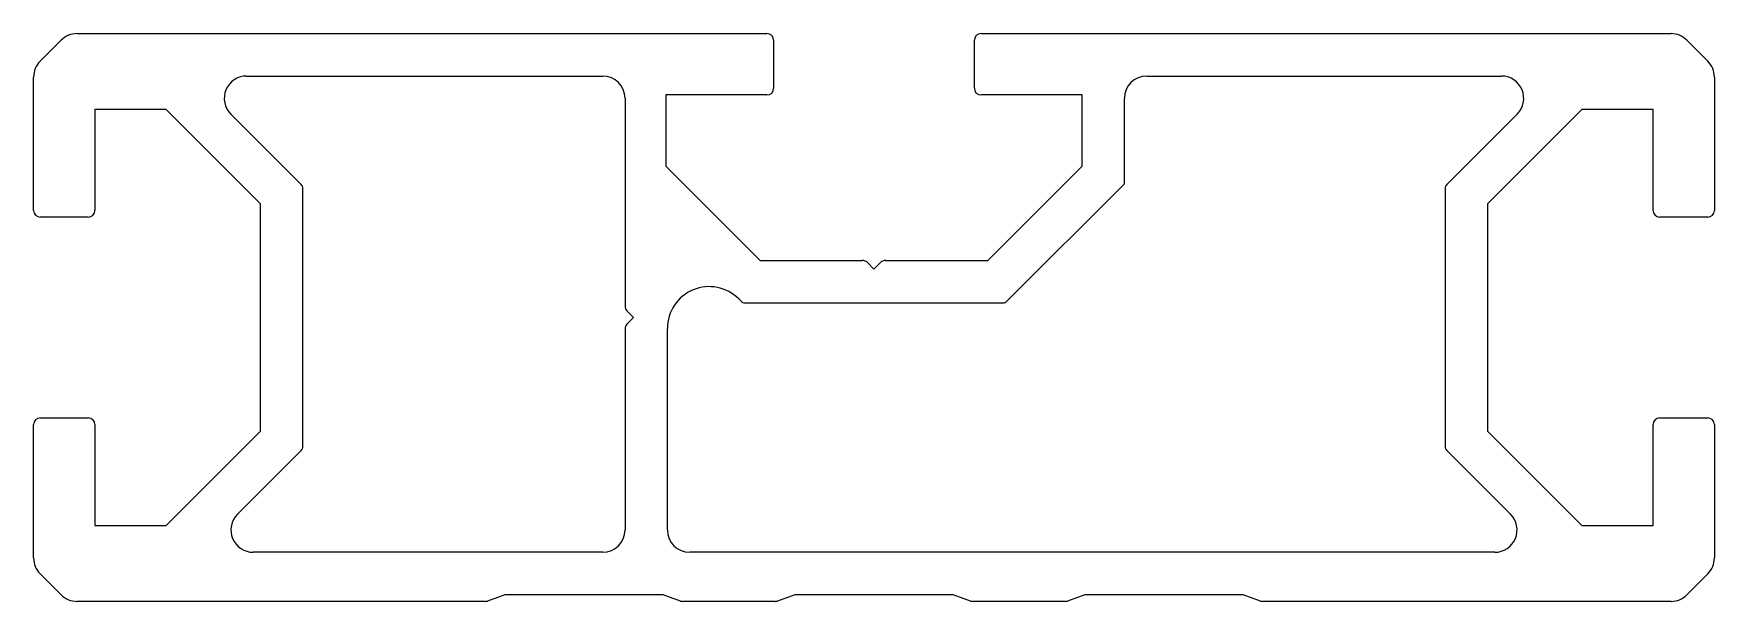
# Model space of a CAD drawing. Extents: x 1.4 to 76.8, y 1.6 to 27.
import ezdxf

# ---------------------------------------------------------------- set-up
doc = ezdxf.new("R2010")
doc.units = 0
doc.layers.get('0').update_dxf_attribs({"linetype": 'CONTINUOUS'})

msp = doc.modelspace()

# ---------------------------------------------------------------- linework, layer by layer
for p, q in [((1.693, 25.776), (2.638, 26.721)), ((3.345, 27.013), (34.28, 27.013)), ((34.58, 26.713), (34.58, 24.563)), ((43.58, 24.563), (43.58, 26.713)), ((43.88, 27.013), (74.815, 27.013)), ((75.523, 26.721), (76.467, 25.776)), ((1.4, 19.088), (1.4, 25.069)), ((10.948, 25.113), (26.917, 25.113)), ((51.309, 25.113), (67.212, 25.113)), ((76.76, 25.069), (76.76, 19.088)), ((29.752, 24.263), (29.752, 21.07)), ((34.28, 24.263), (29.752, 24.263)), ((48.409, 24.263), (43.88, 24.263)), ((48.409, 21.07), (48.409, 24.263)), ((4.15, 23.617), (4.15, 19.088)), ((7.343, 23.617), (4.15, 23.617)), ((11.57, 19.39), (7.343, 23.617)), ((13.397, 20.25), (10.241, 23.406)), ((27.917, 24.113), (27.917, 14.798)), ((50.309, 20.283), (50.309, 24.113)), ((67.919, 23.406), (64.763, 20.25)), ((70.817, 23.617), (66.59, 19.39)), ((74.01, 23.617), (70.817, 23.617)), ((74.01, 19.088), (74.01, 23.617)), ((29.752, 21.07), (33.979, 16.843)), ((44.182, 16.843), (48.409, 21.07)), ((13.47, 8.504), (13.47, 20.073)), ((45.042, 15.016), (50.309, 20.283)), ((64.69, 20.073), (64.69, 8.504)), ((11.57, 9.187), (11.57, 19.39)), ((66.59, 19.39), (66.59, 9.187)), ((3.85, 18.788), (1.7, 18.788)), ((76.46, 18.788), (74.31, 18.788)), ((33.979, 16.843), (38.57, 16.843)), ((38.783, 16.755), (39.08, 16.458)), ((39.08, 16.458), (39.378, 16.755)), ((39.59, 16.843), (44.182, 16.843)), ((33.013, 15.122), (33.118, 15.016)), ((28.005, 14.586), (28.303, 14.288)), ((33.295, 14.943), (44.865, 14.943)), ((27.917, 13.779), (27.917, 4.763)), ((28.303, 14.288), (28.005, 13.991)), ((29.817, 4.763), (29.817, 13.799)), ((1.4, 3.508), (1.4, 9.488)), ((1.7, 9.788), (3.85, 9.788)), ((4.15, 9.488), (4.15, 4.96)), ((7.343, 4.96), (11.57, 9.187)), ((66.59, 9.187), (70.817, 4.96)), ((74.01, 4.96), (74.01, 9.488)), ((74.31, 9.788), (76.46, 9.788)), ((76.76, 9.488), (76.76, 3.508)), ((10.541, 5.471), (13.397, 8.327)), ((64.763, 8.327), (67.619, 5.471)), ((4.15, 4.96), (7.343, 4.96)), ((70.817, 4.96), (74.01, 4.96)), ((26.917, 3.763), (11.248, 3.763)), ((66.912, 3.763), (30.817, 3.763)), ((2.638, 1.856), (1.693, 2.801)), ((76.467, 2.801), (75.523, 1.856)), ((21.664, 1.563), (3.345, 1.563)), ((22.532, 1.863), (21.75, 1.579)), ((29.628, 1.863), (22.532, 1.863)), ((30.411, 1.579), (29.628, 1.863)), ((34.664, 1.563), (30.496, 1.563)), ((35.532, 1.863), (34.75, 1.579)), ((42.628, 1.863), (35.532, 1.863)), ((43.411, 1.579), (42.628, 1.863)), ((47.664, 1.563), (43.496, 1.563)), ((48.532, 1.863), (47.75, 1.579)), ((55.628, 1.863), (48.532, 1.863)), ((56.411, 1.579), (55.628, 1.863)), ((74.815, 1.563), (56.496, 1.563))]:
    msp.add_line(p, q)
for centre, radius, start, end in [((3.345, 26.013), 1, 90, 135), ((34.28, 26.713), 0.3, 360, 90), ((43.88, 26.713), 0.3, 90, 180), ((74.815, 26.013), 1, 45, 90), ((2.4, 25.069), 1, 135, 180), ((75.76, 25.069), 1, 360, 45), ((10.948, 24.113), 1, 90, 225), ((26.917, 24.113), 1, 0, 90), ((51.309, 24.113), 1, 90, 180), ((67.212, 24.113), 1, 315, 90), ((34.28, 24.563), 0.3, 270, 0), ((43.88, 24.563), 0.3, 180, 270), ((13.22, 20.073), 0.25, 0, 45), ((64.94, 20.073), 0.25, 135, 180), ((1.7, 19.088), 0.3, 180, 270), ((3.85, 19.088), 0.3, 270, 0), ((74.31, 19.088), 0.3, 180, 270), ((76.46, 19.088), 0.3, 270, 0), ((38.57, 16.543), 0.3, 45, 90), ((39.59, 16.543), 0.3, 90, 135), ((31.689, 13.799), 1.872, 45, 180), ((28.217, 14.798), 0.3, 180, 225), ((33.295, 15.193), 0.25, 225, 270), ((44.865, 15.193), 0.25, 270, 315), ((28.217, 13.779), 0.3, 135, 180), ((1.7, 9.488), 0.3, 90, 180), ((3.85, 9.488), 0.3, 360, 90), ((74.31, 9.488), 0.3, 90, 180), ((76.46, 9.488), 0.3, 0, 90), ((13.22, 8.504), 0.25, 315, 360), ((64.94, 8.504), 0.25, 180, 225), ((11.248, 4.763), 1, 135, 270), ((66.912, 4.763), 1, 270, 45), ((26.917, 4.763), 1, 270, 360), ((30.817, 4.763), 1, 180, 270), ((2.4, 3.508), 1, 180, 225), ((75.76, 3.508), 1, 315, 0), ((3.345, 2.563), 1, 225, 270), ((21.664, 1.813), 0.25, 270, 290), ((30.496, 1.813), 0.25, 250, 270), ((34.664, 1.813), 0.25, 270, 290), ((43.496, 1.813), 0.25, 250, 270), ((47.664, 1.813), 0.25, 270, 290), ((56.496, 1.813), 0.25, 250, 270), ((74.815, 2.563), 1, 270, 315)]:
    msp.add_arc(centre, radius, start, end)

doc.saveas('drawing.dxf')
